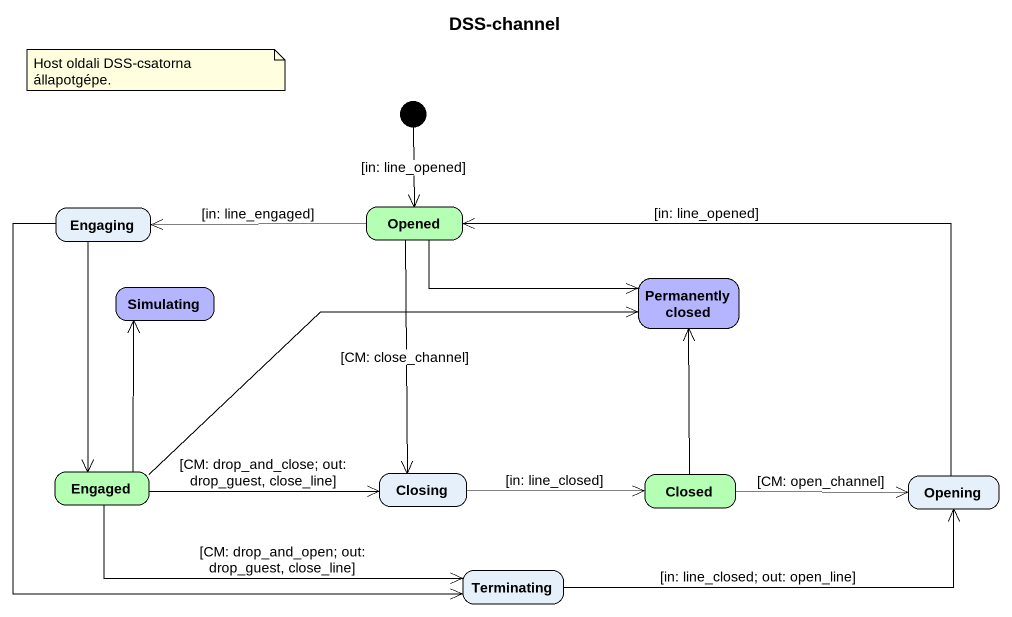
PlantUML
@startuml
title DSS-channel
hide empty description
state Engaging
state Opened #B4FFB4
state Simulating #B4B4FF
state "Permanently closed" as Permanently_closed #B4B4FF
state Engaged #B4FFB4
state Closing
state Closed #B4FFB4
state Opening
state Terminating
[*] --> Opened : [in: line_opened]
Engaging --> Engaged
Engaging --> Terminating
Opened -left-> Engaging : [in: line_engaged]
Opened -right-> Permanently_closed
Opened --> Closing : [CM: close_channel]
Engaged -up-> Simulating
Engaged -right-> Permanently_closed
Engaged -right-> Closing : [CM: drop_and_close; out: drop_guest, close_line]
Engaged -right-> Terminating : [CM: drop_and_open; out: drop_guest, close_line]
Closing -right-> Closed : [in: line_closed]
Closed -up-> Permanently_closed
Closed -right-> Opening : [CM: open_channel]
Opening -left-> Opened : [in: line_opened]
Terminating -right-> Opening : [in: line_closed; out: open_line]
note as N1
  Host oldali DSS-csatorna állapotgépe.
end note
@enduml
